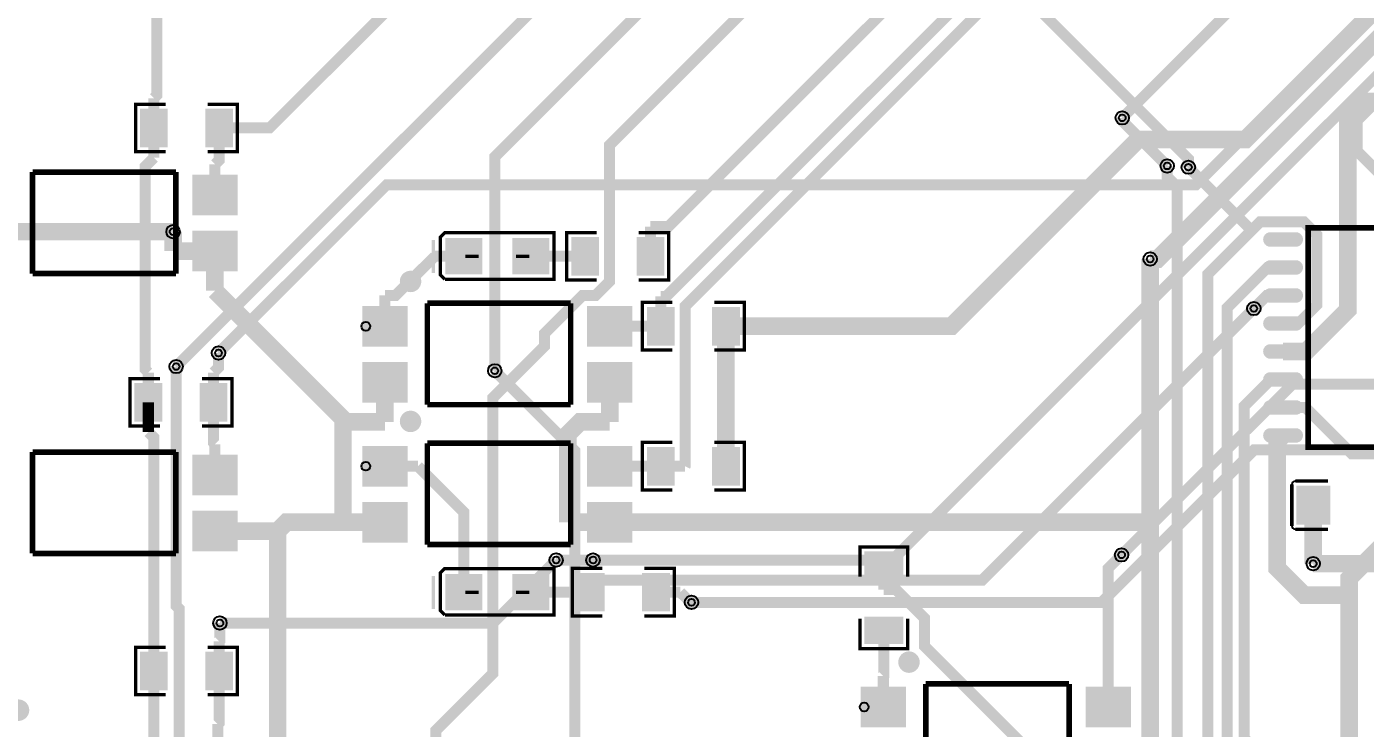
# Model space of a CAD drawing. Header units: millimetres. Extents: x -20 to 125, y 0 to 129.
# Drawn here: x 28.3 to 89, y 35.6 to 67.4 of the extents above; entities that cross this region are included whole.
import ezdxf

# ---------------------------------------------------------------- set-up
doc = ezdxf.new("R2010")
doc.units = ezdxf.units.MM
for name, color, linetype, true_color in [('BottomLayer', 7, 'Continuous', 0x0000ff), ('Document', 7, 'Continuous', 0xffffff), ('Hole', 7, 'Continuous', 0x222222), ('Multi-Layer', 7, 'Continuous', 0xc0c0c0), ('TopLayer', 7, 'Continuous', 0xff0000), ('TopPasteMaskLayer', 7, 'Continuous', 0x808080), ('TopSilkLayer', 7, 'Continuous', 0xffcc00), ('TopSolderMaskLayer', 7, 'Continuous', 0x800080)]:
    doc.layers.add(name, color=color, linetype=linetype, true_color=true_color)

msp = doc.modelspace()

# ---------------------------------------------------------------- hatches: boundary and pattern name
at = {"layer": 'Document'}
for points in [[(48.207, 56.948), (48.207, 57.098), (48.807, 57.098), (48.807, 56.948)], [(51.107, 56.948), (51.107, 57.098), (50.507, 57.098), (50.507, 56.948)], [(50.882, 56.523), (50.882, 57.523), (50.732, 57.523), (50.732, 56.523)], [(50.882, 41.283), (50.882, 42.283), (50.732, 42.283), (50.732, 41.283)], [(48.207, 41.708), (48.207, 41.858), (48.807, 41.858), (48.807, 41.708)], [(51.107, 41.708), (51.107, 41.858), (50.507, 41.858), (50.507, 41.708)]]:
    msp.add_hatch(color=256, dxfattribs=at).paths.add_polyline_path(points)
at = {"layer": 'TopLayer'}
for points in [[(34.685, 61.994), (34.685, 63.695), (33.478, 63.695), (33.478, 61.994)], [(36.435, 61.994), (36.435, 63.695), (37.643, 63.695), (37.643, 61.994)], [(37.85, 60.697), (37.85, 58.897), (35.85, 58.897), (35.85, 60.697)], [(37.85, 58.157), (37.85, 56.357), (35.85, 56.357), (35.85, 58.157)], [(47.322, 57.823), (48.957, 57.823), (48.957, 56.223), (47.322, 56.223)], [(50.357, 57.823), (51.992, 57.823), (51.992, 56.223), (50.357, 56.223)], [(54.243, 57.874), (54.243, 56.173), (53.036, 56.173), (53.036, 57.874)], [(55.993, 57.874), (55.993, 56.173), (57.201, 56.173), (57.201, 57.874)], [(85.893, 58.085, -0.785398), (85.893, 57.485), (84.693, 57.485, -0.785398), (84.693, 58.085)], [(85.893, 56.815, -0.785398), (85.893, 56.215), (84.693, 56.215, -0.785398), (84.693, 56.815)], [(85.893, 55.545, -0.785398), (85.893, 54.945), (84.693, 54.945, -0.785398), (84.693, 55.545)], [(45.557, 54.748), (45.557, 52.948), (43.557, 52.948), (43.557, 54.748)], [(55.757, 54.748), (55.757, 52.948), (53.757, 52.948), (53.757, 54.748)], [(57.672, 54.699), (57.672, 52.998), (56.465, 52.998), (56.465, 54.699)], [(59.422, 54.699), (59.422, 52.998), (60.63, 52.998), (60.63, 54.699)], [(85.893, 54.275, -0.785398), (85.893, 53.675), (84.693, 53.675, -0.785398), (84.693, 54.275)], [(85.893, 53.005, -0.785398), (85.893, 52.405), (84.693, 52.405, -0.785398), (84.693, 53.005)], [(45.557, 52.208), (45.557, 50.408), (43.557, 50.408), (43.557, 52.208)], [(55.757, 52.208), (55.757, 50.408), (53.757, 50.408), (53.757, 52.208)], [(85.893, 51.735, -0.785398), (85.893, 51.135), (84.693, 51.135, -0.785398), (84.693, 51.735)], [(34.431, 49.548), (34.431, 51.249), (33.224, 51.249), (33.224, 49.548)], [(36.181, 49.548), (36.181, 51.249), (37.389, 51.249), (37.389, 49.548)], [(85.893, 50.465, -0.785398), (85.893, 49.865), (84.693, 49.865, -0.785398), (84.693, 50.465)], [(85.893, 49.195, -0.785398), (85.893, 48.595), (84.693, 48.595, -0.785398), (84.693, 49.195)], [(37.85, 47.997), (37.85, 46.197), (35.85, 46.197), (35.85, 47.997)], [(45.557, 48.398), (45.557, 46.598), (43.557, 46.598), (43.557, 48.398)], [(55.757, 48.398), (55.757, 46.598), (53.757, 46.598), (53.757, 48.398)], [(57.672, 46.648), (57.672, 48.349), (56.465, 48.349), (56.465, 46.648)], [(59.422, 46.648), (59.422, 48.349), (60.63, 48.349), (60.63, 46.648)], [(87.403, 46.596), (87.403, 44.868), (85.918, 44.868), (85.918, 46.596)], [(45.557, 45.858), (45.557, 44.058), (43.557, 44.058), (43.557, 45.858)], [(55.757, 45.858), (55.757, 44.058), (53.757, 44.058), (53.757, 45.858)], [(37.85, 45.457), (37.85, 43.657), (35.85, 43.657), (35.85, 45.457)], [(66.333, 42.404), (68.034, 42.404), (68.034, 43.612), (66.333, 43.612)], [(47.322, 42.583), (48.957, 42.583), (48.957, 40.983), (47.322, 40.983)], [(50.357, 42.583), (51.992, 42.583), (51.992, 40.983), (50.357, 40.983)], [(54.497, 42.634), (54.497, 40.933), (53.29, 40.933), (53.29, 42.634)], [(56.247, 42.634), (56.247, 40.933), (57.455, 40.933), (57.455, 42.634)], [(66.333, 40.654), (68.034, 40.654), (68.034, 39.447), (66.333, 39.447)], [(34.685, 37.356), (34.685, 39.057), (33.478, 39.057), (33.478, 37.356)], [(36.435, 37.356), (36.435, 39.057), (37.643, 39.057), (37.643, 37.356)], [(68.163, 37.476), (68.163, 35.676), (66.163, 35.676), (66.163, 37.476)], [(78.363, 37.476), (78.363, 35.676), (76.363, 35.676), (76.363, 37.476)]]:
    msp.add_hatch(color=256, dxfattribs=at).paths.add_polyline_path(points)
at = {"layer": 'TopPasteMaskLayer'}
for points in [[(34.685, 62.094), (34.685, 62.456), (34.585, 62.556), (34.374, 62.556), (34.274, 62.656), (34.274, 63.034), (34.374, 63.134), (34.585, 63.134), (34.685, 63.234), (34.685, 63.595), (34.585, 63.695), (33.578, 63.695), (33.478, 63.595), (33.478, 62.094), (33.578, 61.994), (34.585, 61.994)], [(36.435, 62.094), (36.435, 62.456), (36.535, 62.556), (36.746, 62.556), (36.846, 62.656), (36.846, 63.034), (36.746, 63.134), (36.535, 63.134), (36.435, 63.234), (36.435, 63.595), (36.535, 63.695), (37.543, 63.695), (37.643, 63.595), (37.643, 62.094), (37.543, 61.994), (36.535, 61.994)], [(37.85, 60.697), (37.85, 58.897), (35.85, 58.897), (35.85, 60.697)], [(37.85, 58.157), (37.85, 56.357), (35.85, 56.357), (35.85, 58.157)], [(48.957, 56.323), (48.957, 56.694), (48.857, 56.794), (48.501, 56.794), (48.401, 56.894), (48.401, 57.153), (48.501, 57.253), (48.857, 57.253), (48.957, 57.353), (48.957, 57.723), (48.857, 57.823), (47.422, 57.823), (47.322, 57.723), (47.322, 56.323), (47.422, 56.223), (48.857, 56.223)], [(50.357, 57.723), (50.357, 57.353), (50.457, 57.253), (50.813, 57.253), (50.913, 57.153), (50.913, 56.894), (50.813, 56.794), (50.457, 56.794), (50.357, 56.694), (50.357, 56.323), (50.457, 56.223), (51.892, 56.223), (51.992, 56.323), (51.992, 57.723), (51.892, 57.823), (50.457, 57.823)], [(54.243, 57.774), (54.243, 57.412), (54.143, 57.312), (53.933, 57.312), (53.833, 57.212), (53.833, 56.834), (53.933, 56.734), (54.143, 56.734), (54.243, 56.634), (54.243, 56.273), (54.143, 56.173), (53.136, 56.173), (53.036, 56.273), (53.036, 57.774), (53.136, 57.874), (54.143, 57.874)], [(55.993, 57.774), (55.993, 57.412), (56.093, 57.312), (56.304, 57.312), (56.404, 57.212), (56.404, 56.834), (56.304, 56.734), (56.093, 56.734), (55.993, 56.634), (55.993, 56.273), (56.093, 56.173), (57.101, 56.173), (57.201, 56.273), (57.201, 57.774), (57.101, 57.874), (56.093, 57.874)], [(85.893, 58.085, -0.785398), (85.893, 57.485), (84.693, 57.485, -0.785398), (84.693, 58.085)], [(85.893, 56.815, -0.785398), (85.893, 56.215), (84.693, 56.215, -0.785398), (84.693, 56.815)], [(85.893, 55.545, -0.785398), (85.893, 54.945), (84.693, 54.945, -0.785398), (84.693, 55.545)], [(45.557, 54.748), (45.557, 52.948), (43.557, 52.948), (43.557, 54.748)], [(55.757, 54.748), (55.757, 52.948), (53.757, 52.948), (53.757, 54.748)], [(57.672, 54.599), (57.672, 54.237), (57.572, 54.137), (57.362, 54.137), (57.262, 54.037), (57.262, 53.659), (57.362, 53.559), (57.572, 53.559), (57.672, 53.459), (57.672, 53.098), (57.572, 52.998), (56.565, 52.998), (56.465, 53.098), (56.465, 54.599), (56.565, 54.699), (57.572, 54.699)], [(59.422, 54.599), (59.422, 54.237), (59.522, 54.137), (59.733, 54.137), (59.833, 54.037), (59.833, 53.659), (59.733, 53.559), (59.522, 53.559), (59.422, 53.459), (59.422, 53.098), (59.522, 52.998), (60.53, 52.998), (60.63, 53.098), (60.63, 54.599), (60.53, 54.699), (59.522, 54.699)], [(85.893, 54.275, -0.785398), (85.893, 53.675), (84.693, 53.675, -0.785398), (84.693, 54.275)], [(85.893, 53.005, -0.785398), (85.893, 52.405), (84.693, 52.405, -0.785398), (84.693, 53.005)], [(45.557, 52.208), (45.557, 50.408), (43.557, 50.408), (43.557, 52.208)], [(55.757, 52.208), (55.757, 50.408), (53.757, 50.408), (53.757, 52.208)], [(85.893, 51.735, -0.785398), (85.893, 51.135), (84.693, 51.135, -0.785398), (84.693, 51.735)], [(34.431, 49.648), (34.431, 50.01), (34.331, 50.11), (34.12, 50.11), (34.02, 50.21), (34.02, 50.588), (34.12, 50.688), (34.331, 50.688), (34.431, 50.788), (34.431, 51.149), (34.331, 51.249), (33.324, 51.249), (33.224, 51.149), (33.224, 49.648), (33.324, 49.548), (34.331, 49.548)], [(36.181, 49.648), (36.181, 50.01), (36.281, 50.11), (36.492, 50.11), (36.592, 50.21), (36.592, 50.588), (36.492, 50.688), (36.281, 50.688), (36.181, 50.788), (36.181, 51.149), (36.281, 51.249), (37.289, 51.249), (37.389, 51.149), (37.389, 49.648), (37.289, 49.548), (36.281, 49.548)], [(85.893, 50.465, -0.785398), (85.893, 49.865), (84.693, 49.865, -0.785398), (84.693, 50.465)], [(85.893, 49.195, -0.785398), (85.893, 48.595), (84.693, 48.595, -0.785398), (84.693, 49.195)], [(37.85, 47.997), (37.85, 46.197), (35.85, 46.197), (35.85, 47.997)], [(45.557, 48.398), (45.557, 46.598), (43.557, 46.598), (43.557, 48.398)], [(55.757, 48.398), (55.757, 46.598), (53.757, 46.598), (53.757, 48.398)], [(57.672, 46.748), (57.672, 47.109), (57.572, 47.209), (57.362, 47.209), (57.262, 47.309), (57.262, 47.687), (57.362, 47.787), (57.572, 47.787), (57.672, 47.887), (57.672, 48.249), (57.572, 48.349), (56.565, 48.349), (56.465, 48.249), (56.465, 46.748), (56.565, 46.648), (57.572, 46.648)], [(59.422, 46.748), (59.422, 47.109), (59.522, 47.209), (59.733, 47.209), (59.833, 47.309), (59.833, 47.687), (59.733, 47.787), (59.522, 47.787), (59.422, 47.887), (59.422, 48.249), (59.522, 48.349), (60.53, 48.349), (60.63, 48.249), (60.63, 46.748), (60.53, 46.648), (59.522, 46.648)], [(87.403, 46.496), (87.403, 46.126), (87.303, 46.026), (86.999, 46.026), (86.899, 45.926), (86.899, 45.538), (86.999, 45.438), (87.303, 45.438), (87.403, 45.338), (87.403, 44.968), (87.303, 44.868), (86.018, 44.868), (85.918, 44.968), (85.918, 46.496), (86.018, 46.596), (87.303, 46.596)], [(45.557, 45.858), (45.557, 44.058), (43.557, 44.058), (43.557, 45.858)], [(55.757, 45.858), (55.757, 44.058), (53.757, 44.058), (53.757, 45.858)], [(37.85, 45.457), (37.85, 43.657), (35.85, 43.657), (35.85, 45.457)], [(66.433, 42.404), (66.794, 42.404), (66.894, 42.504), (66.894, 42.715), (66.994, 42.815), (67.372, 42.815), (67.472, 42.715), (67.472, 42.504), (67.572, 42.404), (67.934, 42.404), (68.034, 42.504), (68.034, 43.512), (67.934, 43.612), (66.433, 43.612), (66.333, 43.512), (66.333, 42.504)], [(48.957, 41.083), (48.957, 41.454), (48.857, 41.554), (48.501, 41.554), (48.401, 41.654), (48.401, 41.913), (48.501, 42.013), (48.857, 42.013), (48.957, 42.113), (48.957, 42.483), (48.857, 42.583), (47.422, 42.583), (47.322, 42.483), (47.322, 41.083), (47.422, 40.983), (48.857, 40.983)], [(50.357, 42.483), (50.357, 42.113), (50.457, 42.013), (50.813, 42.013), (50.913, 41.913), (50.913, 41.654), (50.813, 41.554), (50.457, 41.554), (50.357, 41.454), (50.357, 41.083), (50.457, 40.983), (51.892, 40.983), (51.992, 41.083), (51.992, 42.483), (51.892, 42.583), (50.457, 42.583)], [(54.497, 42.534), (54.497, 42.172), (54.397, 42.072), (54.187, 42.072), (54.087, 41.972), (54.087, 41.594), (54.187, 41.494), (54.397, 41.494), (54.497, 41.394), (54.497, 41.033), (54.397, 40.933), (53.39, 40.933), (53.29, 41.033), (53.29, 42.534), (53.39, 42.634), (54.397, 42.634)], [(56.247, 42.534), (56.247, 42.172), (56.347, 42.072), (56.558, 42.072), (56.658, 41.972), (56.658, 41.594), (56.558, 41.494), (56.347, 41.494), (56.247, 41.394), (56.247, 41.033), (56.347, 40.933), (57.355, 40.933), (57.455, 41.033), (57.455, 42.534), (57.355, 42.634), (56.347, 42.634)], [(66.433, 40.654), (66.794, 40.654), (66.894, 40.554), (66.894, 40.344), (66.994, 40.244), (67.372, 40.244), (67.472, 40.344), (67.472, 40.554), (67.572, 40.654), (67.934, 40.654), (68.034, 40.554), (68.034, 39.547), (67.934, 39.447), (66.433, 39.447), (66.333, 39.547), (66.333, 40.554)], [(34.685, 37.456), (34.685, 37.818), (34.585, 37.918), (34.374, 37.918), (34.274, 38.018), (34.274, 38.396), (34.374, 38.496), (34.585, 38.496), (34.685, 38.596), (34.685, 38.957), (34.585, 39.057), (33.578, 39.057), (33.478, 38.957), (33.478, 37.456), (33.578, 37.356), (34.585, 37.356)], [(36.435, 37.456), (36.435, 37.818), (36.535, 37.918), (36.746, 37.918), (36.846, 38.018), (36.846, 38.396), (36.746, 38.496), (36.535, 38.496), (36.435, 38.596), (36.435, 38.957), (36.535, 39.057), (37.543, 39.057), (37.643, 38.957), (37.643, 37.456), (37.543, 37.356), (36.535, 37.356)], [(68.163, 37.476), (68.163, 35.676), (66.163, 35.676), (66.163, 37.476)], [(78.363, 37.476), (78.363, 35.676), (76.363, 35.676), (76.363, 37.476)]]:
    msp.add_hatch(color=256, dxfattribs=at).paths.add_polyline_path(points)
at = {"layer": 'TopSilkLayer'}
for points in [[(46.823, 56.262), (46.823, 57.764), (46.671, 57.764), (46.671, 56.262)], [(45.234, 55.88), (45.235, 55.849), (45.238, 55.817), (45.243, 55.786), (45.25, 55.756), (45.259, 55.726), (45.271, 55.696), (45.283, 55.667), (45.298, 55.64), (45.315, 55.613), (45.333, 55.587), (45.353, 55.563), (45.374, 55.54), (45.397, 55.518), (45.421, 55.498), (45.447, 55.479), (45.473, 55.462), (45.501, 55.447), (45.529, 55.434), (45.559, 55.423), (45.589, 55.413), (45.619, 55.406), (45.65, 55.4), (45.681, 55.397), (45.713, 55.395), (45.744, 55.396), (45.776, 55.398), (45.807, 55.403), (45.838, 55.41), (45.868, 55.418), (45.897, 55.429), (45.926, 55.441), (45.954, 55.455), (45.981, 55.471), (46.007, 55.489), (46.032, 55.509), (46.056, 55.53), (46.078, 55.552), (46.098, 55.576), (46.117, 55.601), (46.135, 55.627), (46.15, 55.654), (46.164, 55.683), (46.176, 55.712), (46.186, 55.742), (46.194, 55.772), (46.2, 55.803), (46.204, 55.834), (46.206, 55.866), (46.206, 55.897), (46.204, 55.928), (46.2, 55.96), (46.194, 55.991), (46.186, 56.021), (46.176, 56.051), (46.164, 56.08), (46.15, 56.108), (46.135, 56.136), (46.117, 56.162), (46.098, 56.187), (46.078, 56.211), (46.056, 56.233), (46.032, 56.254), (46.007, 56.274), (45.981, 56.291), (45.954, 56.307), (45.926, 56.322), (45.897, 56.334), (45.868, 56.345), (45.838, 56.353), (45.807, 56.36), (45.776, 56.364), (45.744, 56.367), (45.713, 56.367), (45.681, 56.366), (45.65, 56.362), (45.619, 56.357), (45.589, 56.349), (45.559, 56.34), (45.529, 56.329), (45.501, 56.315), (45.473, 56.3), (45.447, 56.283), (45.421, 56.265), (45.397, 56.245), (45.374, 56.223), (45.353, 56.2), (45.333, 56.176), (45.315, 56.15), (45.298, 56.123), (45.283, 56.095), (45.271, 56.067), (45.259, 56.037), (45.25, 56.007), (45.243, 55.976), (45.238, 55.945), (45.235, 55.914), (45.234, 55.883)], [(45.234, 49.53), (45.235, 49.499), (45.238, 49.467), (45.243, 49.436), (45.25, 49.406), (45.259, 49.376), (45.271, 49.346), (45.283, 49.317), (45.298, 49.29), (45.315, 49.263), (45.333, 49.237), (45.353, 49.213), (45.374, 49.19), (45.397, 49.168), (45.421, 49.148), (45.447, 49.129), (45.473, 49.112), (45.501, 49.097), (45.529, 49.084), (45.559, 49.073), (45.589, 49.063), (45.619, 49.056), (45.65, 49.05), (45.681, 49.047), (45.713, 49.045), (45.744, 49.046), (45.776, 49.048), (45.807, 49.053), (45.838, 49.06), (45.868, 49.068), (45.897, 49.079), (45.926, 49.091), (45.954, 49.105), (45.981, 49.121), (46.007, 49.139), (46.032, 49.159), (46.056, 49.179), (46.078, 49.202), (46.098, 49.226), (46.117, 49.251), (46.135, 49.277), (46.15, 49.304), (46.164, 49.333), (46.176, 49.362), (46.186, 49.392), (46.194, 49.422), (46.2, 49.453), (46.204, 49.484), (46.206, 49.516), (46.206, 49.547), (46.204, 49.578), (46.2, 49.61), (46.194, 49.641), (46.186, 49.671), (46.176, 49.701), (46.164, 49.73), (46.15, 49.758), (46.135, 49.786), (46.117, 49.812), (46.098, 49.837), (46.078, 49.861), (46.056, 49.883), (46.032, 49.904), (46.007, 49.924), (45.981, 49.941), (45.954, 49.957), (45.926, 49.972), (45.897, 49.984), (45.868, 49.995), (45.838, 50.003), (45.807, 50.01), (45.776, 50.014), (45.744, 50.017), (45.713, 50.017), (45.681, 50.016), (45.65, 50.012), (45.619, 50.007), (45.589, 49.999), (45.559, 49.99), (45.529, 49.979), (45.501, 49.965), (45.473, 49.95), (45.447, 49.933), (45.421, 49.915), (45.397, 49.895), (45.374, 49.873), (45.353, 49.85), (45.333, 49.825), (45.315, 49.8), (45.298, 49.773), (45.283, 49.745), (45.271, 49.717), (45.259, 49.687), (45.25, 49.657), (45.243, 49.626), (45.238, 49.595), (45.235, 49.564), (45.234, 49.533)], [(46.823, 41.022), (46.823, 42.524), (46.671, 42.524), (46.671, 41.022)], [(67.84, 38.608), (67.841, 38.577), (67.844, 38.545), (67.849, 38.514), (67.856, 38.484), (67.866, 38.453), (67.877, 38.424), (67.89, 38.395), (67.904, 38.368), (67.921, 38.341), (67.939, 38.315), (67.959, 38.291), (67.98, 38.268), (68.003, 38.246), (68.027, 38.226), (68.053, 38.207), (68.079, 38.19), (68.107, 38.175), (68.135, 38.162), (68.165, 38.151), (68.195, 38.141), (68.225, 38.134), (68.256, 38.128), (68.287, 38.125), (68.319, 38.123), (68.35, 38.124), (68.382, 38.126), (68.413, 38.131), (68.444, 38.137), (68.474, 38.146), (68.503, 38.157), (68.532, 38.169), (68.56, 38.183), (68.588, 38.199), (68.613, 38.217), (68.638, 38.237), (68.662, 38.257), (68.684, 38.28), (68.704, 38.304), (68.723, 38.329), (68.741, 38.355), (68.756, 38.382), (68.77, 38.411), (68.782, 38.44), (68.792, 38.47), (68.8, 38.5), (68.806, 38.531), (68.81, 38.562), (68.812, 38.594), (68.812, 38.625), (68.81, 38.656), (68.806, 38.688), (68.8, 38.718), (68.792, 38.749), (68.782, 38.779), (68.77, 38.808), (68.756, 38.836), (68.741, 38.863), (68.723, 38.89), (68.704, 38.915), (68.684, 38.939), (68.662, 38.961), (68.638, 38.982), (68.613, 39.001), (68.588, 39.019), (68.56, 39.035), (68.532, 39.05), (68.503, 39.062), (68.474, 39.073), (68.444, 39.081), (68.413, 39.088), (68.382, 39.092), (68.35, 39.095), (68.319, 39.095), (68.287, 39.094), (68.256, 39.09), (68.225, 39.085), (68.195, 39.077), (68.165, 39.068), (68.135, 39.057), (68.107, 39.043), (68.079, 39.028), (68.053, 39.011), (68.027, 38.993), (68.003, 38.973), (67.98, 38.951), (67.959, 38.928), (67.939, 38.903), (67.921, 38.878), (67.904, 38.851), (67.89, 38.823), (67.877, 38.795), (67.866, 38.765), (67.856, 38.735), (67.849, 38.704), (67.844, 38.673), (67.841, 38.642), (67.84, 38.611)], [(27.454, 36.429), (27.455, 36.397), (27.458, 36.366), (27.463, 36.335), (27.47, 36.304), (27.479, 36.274), (27.491, 36.245), (27.503, 36.216), (27.518, 36.188), (27.535, 36.161), (27.553, 36.136), (27.573, 36.111), (27.594, 36.088), (27.617, 36.067), (27.641, 36.046), (27.667, 36.028), (27.693, 36.011), (27.721, 35.996), (27.749, 35.983), (27.779, 35.971), (27.809, 35.962), (27.839, 35.954), (27.87, 35.949), (27.901, 35.945), (27.933, 35.944), (27.964, 35.944), (27.996, 35.947), (28.027, 35.952), (28.057, 35.958), (28.088, 35.967), (28.117, 35.977), (28.146, 35.99), (28.174, 36.004), (28.201, 36.02), (28.227, 36.038), (28.252, 36.057), (28.276, 36.078), (28.298, 36.101), (28.318, 36.124), (28.337, 36.15), (28.354, 36.176), (28.37, 36.203), (28.384, 36.231), (28.396, 36.261), (28.406, 36.29), (28.414, 36.321), (28.42, 36.352), (28.424, 36.383), (28.426, 36.414), (28.426, 36.446), (28.424, 36.477), (28.42, 36.508), (28.414, 36.539), (28.406, 36.57), (28.396, 36.599), (28.384, 36.629), (28.37, 36.657), (28.354, 36.684), (28.337, 36.71), (28.318, 36.736), (28.298, 36.759), (28.276, 36.782), (28.252, 36.803), (28.227, 36.822), (28.201, 36.84), (28.174, 36.856), (28.146, 36.87), (28.117, 36.883), (28.088, 36.893), (28.057, 36.902), (28.027, 36.908), (27.996, 36.913), (27.964, 36.916), (27.933, 36.916), (27.901, 36.915), (27.87, 36.911), (27.839, 36.906), (27.809, 36.898), (27.779, 36.889), (27.749, 36.877), (27.721, 36.864), (27.693, 36.849), (27.667, 36.832), (27.641, 36.813), (27.617, 36.793), (27.594, 36.772), (27.573, 36.749), (27.553, 36.724), (27.535, 36.698), (27.518, 36.672), (27.503, 36.644), (27.491, 36.615), (27.479, 36.586), (27.47, 36.556), (27.463, 36.525), (27.458, 36.494), (27.455, 36.463), (27.454, 36.431)]]:
    msp.add_hatch(color=256, dxfattribs=at).paths.add_polyline_path(points)
at = {"layer": 'TopSolderMaskLayer'}
for points in [[(34.71, 61.969), (34.71, 63.721), (33.452, 63.721), (33.452, 61.969)], [(36.41, 61.969), (36.41, 63.721), (37.668, 63.721), (37.668, 61.969)], [(37.878, 60.72), (37.878, 58.874), (35.822, 58.874), (35.822, 60.72)], [(37.878, 58.18), (37.878, 56.334), (35.822, 56.334), (35.822, 58.18)], [(47.297, 57.849), (48.983, 57.849), (48.983, 56.198), (47.297, 56.198)], [(50.332, 57.849), (52.017, 57.849), (52.017, 56.198), (50.332, 56.198)], [(54.269, 57.899), (54.269, 56.147), (53.01, 56.147), (53.01, 57.899)], [(55.968, 57.899), (55.968, 56.147), (57.226, 56.147), (57.226, 57.899)], [(85.944, 58.111, -0.785398), (85.944, 57.46), (84.643, 57.46, -0.785398), (84.643, 58.111)], [(85.944, 56.841, -0.785398), (85.944, 56.19), (84.643, 56.19, -0.785398), (84.643, 56.841)], [(85.944, 55.571, -0.785398), (85.944, 54.92), (84.643, 54.92, -0.785398), (84.643, 55.571)], [(45.585, 54.771), (45.585, 52.925), (43.529, 52.925), (43.529, 54.771)], [(55.785, 54.771), (55.785, 52.925), (53.729, 52.925), (53.729, 54.771)], [(57.698, 54.724), (57.698, 52.972), (56.439, 52.972), (56.439, 54.724)], [(59.397, 54.724), (59.397, 52.972), (60.655, 52.972), (60.655, 54.724)], [(85.944, 54.301, -0.785398), (85.944, 53.65), (84.643, 53.65, -0.785398), (84.643, 54.301)], [(85.944, 53.031, -0.785398), (85.944, 52.38), (84.643, 52.38, -0.785398), (84.643, 53.031)], [(45.585, 52.231), (45.585, 50.385), (43.529, 50.385), (43.529, 52.231)], [(55.785, 52.231), (55.785, 50.385), (53.729, 50.385), (53.729, 52.231)], [(85.944, 51.761, -0.785398), (85.944, 51.11), (84.643, 51.11, -0.785398), (84.643, 51.761)], [(34.456, 49.523), (34.456, 51.275), (33.198, 51.275), (33.198, 49.523)], [(36.156, 49.523), (36.156, 51.275), (37.414, 51.275), (37.414, 49.523)], [(85.944, 50.491, -0.785398), (85.944, 49.84), (84.643, 49.84, -0.785398), (84.643, 50.491)], [(85.944, 49.22, -0.785398), (85.944, 48.57), (84.643, 48.57, -0.785398), (84.643, 49.22)], [(37.878, 48.02), (37.878, 46.174), (35.822, 46.174), (35.822, 48.02)], [(45.585, 48.421), (45.585, 46.575), (43.529, 46.575), (43.529, 48.421)], [(55.785, 48.421), (55.785, 46.575), (53.729, 46.575), (53.729, 48.421)], [(57.698, 46.622), (57.698, 48.374), (56.439, 48.374), (56.439, 46.622)], [(59.397, 46.622), (59.397, 48.374), (60.655, 48.374), (60.655, 46.622)], [(87.429, 46.621), (87.429, 44.842), (85.893, 44.842), (85.893, 46.621)], [(45.585, 45.881), (45.585, 44.035), (43.529, 44.035), (43.529, 45.881)], [(55.785, 45.881), (55.785, 44.035), (53.729, 44.035), (53.729, 45.881)], [(37.878, 45.48), (37.878, 43.634), (35.822, 43.634), (35.822, 45.48)], [(66.297, 42.386), (68.069, 42.386), (68.069, 43.63), (66.297, 43.63)], [(47.297, 42.608), (48.983, 42.608), (48.983, 40.958), (47.297, 40.958)], [(50.332, 42.608), (52.017, 42.608), (52.017, 40.958), (50.332, 40.958)], [(54.523, 42.659), (54.523, 40.907), (53.264, 40.907), (53.264, 42.659)], [(56.222, 42.659), (56.222, 40.907), (57.48, 40.907), (57.48, 42.659)], [(66.297, 40.672), (68.069, 40.672), (68.069, 39.429), (66.297, 39.429)], [(34.71, 37.331), (34.71, 39.083), (33.452, 39.083), (33.452, 37.331)], [(36.41, 37.331), (36.41, 39.083), (37.668, 39.083), (37.668, 37.331)], [(68.191, 37.499), (68.191, 35.653), (66.135, 35.653), (66.135, 37.499)], [(78.391, 37.499), (78.391, 35.653), (76.335, 35.653), (76.335, 37.499)]]:
    msp.add_hatch(color=256, dxfattribs=at).paths.add_polyline_path(points)

# ---------------------------------------------------------------- linework, layer by layer
at = {"layer": 'BottomLayer'}
for points, const_width in [([(94.234, 104.14), (99.011, 99.363), (99.011, 98.531), (117.229, 80.314), (118.337, 80.314), (120.897, 77.754), (120.897, 50.839), (118.298, 48.241), (83.98, 48.241), (77.061, 41.322), (58.463, 41.322)], 0.5), ([(94.234, 96.52), (95.395, 96.52), (106.889, 85.026), (106.889, 82.563), (67.568, 43.242), (53.997, 43.242)], 0.5), ([(37.009, 52.637), (44.63, 60.259), (81.33, 60.259), (95.929, 74.857), (95.929, 87.205), (94.234, 88.9)], 0.5), ([(79.264, 56.899), (79.598, 56.899), (105.695, 82.996), (105.695, 84.514)], 0.8), ([(117.729, 75.692), (101.161, 75.692), (88.653, 63.184), (88.653, 61.795), (94.504, 55.943)], 0.5), ([(83.348, 70.625), (53.694, 70.625), (35.088, 52.019)], 0.5), ([(80.996, 61.065), (80.996, 61.446), (72.759, 69.683), (70.658, 69.683)], 0.5), ([(77.999, 63.302), (77.999, 63.162), (80.039, 61.122)], 0.5), ([(19.05, 58.14), (34.949, 58.14)], 0.8), ([(83.967, 54.652), (71.647, 42.332), (53.166, 42.332)], 0.5), ([(49.538, 51.831), (53.166, 48.202), (53.166, 42.332)], 0.5), ([(94.79, 51.22), (85.714, 51.22), (77.968, 43.474)], 0.5), ([(109.869, 45.085), (109.869, 44.674), (108.273, 43.078), (86.661, 43.078)], 0.8), ([(37.075, 40.384), (49.464, 40.384), (52.322, 43.242)], 0.5), ([(53.166, 29.193), (53.166, 42.332)], 0.5)]:
    msp.add_lwpolyline(points, dxfattribs=dict(at, const_width=const_width))
at = {"layer": 'Document'}
for centre in [(43.688, 53.848), (43.688, 47.498), (66.294, 36.576)]:
    msp.add_circle(centre, 0.2, dxfattribs=at)
at = {"layer": 'Hole'}
for centre in [(77.999, 63.302), (80.039, 61.122), (80.996, 61.065), (34.949, 58.14), (79.264, 56.899), (83.967, 54.652), (37.009, 52.637), (35.088, 52.019), (49.538, 51.831), (52.322, 43.242), (53.997, 43.242), (77.968, 43.474), (86.661, 43.078), (58.463, 41.322), (37.075, 40.384)]:
    msp.add_circle(centre, 0.153, dxfattribs=at)
at = {"layer": 'Multi-Layer'}
for centre in [(77.999, 63.302), (80.039, 61.122), (80.996, 61.065), (34.949, 58.14), (79.264, 56.899), (83.967, 54.652), (37.009, 52.637), (35.088, 52.019), (49.538, 51.831), (77.968, 43.474), (52.322, 43.242), (53.997, 43.242), (86.661, 43.078), (58.463, 41.322), (37.075, 40.384)]:
    msp.add_circle(centre, 0.305, dxfattribs=at)
at = {"layer": 'TopLayer'}
for points, const_width in [([(58.173, 47.498), (58.174, 47.5), (58.174, 54.763), (82.596, 79.184), (82.596, 110.532), (98.395, 126.331), (106.08, 126.331), (107.95, 124.46)], 0.5), ([(57.068, 55.199), (57.316, 55.199), (79.948, 77.831), (79.948, 109.025), (90.345, 119.422)], 0.5), ([(56.597, 58.374), (57.421, 58.374), (75.048, 76.001), (75.048, 106.68)], 0.5), ([(98.295, 99.822), (98.295, 77.03), (83.593, 62.328), (78.73, 62.328), (70.25, 53.848), (61.53, 53.848)], 0.8), ([(77.999, 63.302), (84.514, 69.818), (84.514, 84.755), (87.79, 88.031), (87.79, 90.088)], 0.5), ([(71.374, 88.9), (68.646, 86.172), (68.646, 75.965), (54.745, 62.064), (54.745, 55.877), (54.118, 55.25), (53.521, 55.25), (51.798, 53.526), (51.798, 52.949), (49.459, 50.611), (49.459, 38.104), (46.866, 35.511), (46.866, 29.899), (48.895, 27.87), (48.895, 24.562)], 0.5), ([(67.223, 88.457), (62.792, 84.026), (62.792, 74.789), (49.538, 61.534), (49.538, 51.831)], 0.5), ([(37.039, 62.845), (39.325, 62.845), (48.862, 72.382), (48.862, 73.183)], 0.5), ([(34.208, 68.293), (34.208, 64.323), (34.081, 64.196)], 0.5), ([(34.081, 62.845), (34.081, 64.196)], 0.5), ([(85.293, 52.705), (86.345, 52.705), (88.233, 54.593), (88.233, 63.215), (89.062, 64.044), (89.993, 64.044), (91.215, 62.823), (91.215, 61.36)], 0.8), ([(34.081, 62.845), (34.081, 61.494)], 0.5), ([(36.85, 61.197), (37.039, 61.386), (37.039, 62.845)], 0.5), ([(33.827, 51.75), (33.679, 51.898), (33.679, 61.091), (34.081, 61.494)], 0.5), ([(36.85, 59.797), (36.85, 61.197)], 0.5), ([(67.183, 41.903), (67.735, 41.903), (69.035, 40.604), (69.035, 39.328), (75.978, 32.385), (79.352, 32.385), (80.483, 33.517), (80.483, 60.19), (80.039, 60.634), (80.039, 61.122)], 0.5), ([(80.996, 61.065), (83.863, 58.199)], 0.5), ([(34.949, 57.257), (34.949, 58.14)], 0.8), ([(56.597, 57.023), (56.597, 58.374)], 0.5), ([(83.863, 58.199), (81.875, 56.211), (81.875, 31.515), (83.799, 29.591)], 0.5), ([(85.293, 53.975), (85.987, 53.975), (86.825, 54.813), (86.825, 57.996), (86.234, 58.587), (84.251, 58.587), (83.863, 58.199)], 0.5), ([(36.85, 57.257), (34.949, 57.257)], 0.8), ([(36.85, 57.257), (36.85, 55.456)], 0.8), ([(46.822, 57.023), (45.047, 55.249), (44.557, 55.249)], 0.5), ([(48.14, 57.023), (46.822, 57.023)], 0.5), ([(51.174, 57.023), (53.639, 57.023)], 0.5), ([(79.264, 44.958), (79.264, 56.899)], 0.8), ([(82.759, 33.864), (82.759, 54.681), (84.592, 56.515), (85.293, 56.515)], 0.5), ([(42.656, 49.507), (42.656, 49.65), (36.85, 55.456)], 0.8), ([(44.557, 53.848), (44.557, 55.249)], 0.5), ([(57.068, 53.848), (57.068, 55.199)], 0.5), ([(85.293, 55.245), (84.56, 55.245), (83.967, 54.652)], 0.5), ([(57.068, 53.848), (54.757, 53.848)], 0.5), ([(60.026, 53.848), (60.026, 47.498)], 0.8), ([(60.026, 53.848), (61.53, 53.848)], 0.8), ([(36.785, 51.75), (37.009, 51.974), (37.009, 52.637)], 0.5), ([(35.934, 24.872), (35.226, 25.58), (35.226, 41.023), (35.088, 41.161), (35.088, 52.019)], 0.5), ([(33.827, 50.399), (33.827, 51.75)], 0.5), ([(36.785, 50.399), (36.785, 51.75)], 0.5), ([(44.557, 51.308), (44.557, 49.507)], 0.8), ([(54.757, 51.308), (54.757, 49.507)], 0.8), ([(85.293, 51.435), (84.74, 51.435), (83.529, 50.223), (83.529, 35.166), (85.293, 33.401)], 0.5), ([(33.827, 49.723), (33.827, 50.399)], 0.5), ([(36.85, 48.497), (36.785, 48.563), (36.785, 50.399)], 0.5), ([(85.293, 50.165), (86.304, 50.165), (88.416, 48.054), (96.351, 48.054), (98.432, 50.134)], 0.5), ([(33.827, 49.723), (33.827, 49.048)], 0.5), ([(44.557, 49.507), (42.656, 49.507)], 0.8), ([(42.656, 49.507), (42.656, 44.958)], 0.8), ([(54.757, 49.507), (53.407, 49.507), (52.856, 48.957), (52.856, 44.958)], 0.8), ([(34.081, 38.207), (34.081, 48.794), (33.827, 49.048)], 0.5), ([(88.288, 41.649), (86.244, 41.649), (85.018, 42.876), (85.018, 48.619), (85.293, 48.895)], 0.8), ([(36.85, 47.097), (36.85, 48.497)], 0.5), ([(44.557, 47.498), (46.058, 47.498)], 0.5), ([(48.14, 41.783), (48.14, 45.416), (46.058, 47.498)], 0.5), ([(54.757, 47.498), (57.068, 47.498)], 0.5), ([(57.068, 47.498), (58.173, 47.498)], 0.5), ([(86.661, 43.078), (86.661, 45.732)], 0.8), ([(36.85, 44.557), (38.751, 44.557)], 0.8), ([(39.693, 44.557), (38.751, 44.557)], 0.8), ([(42.656, 44.958), (40.094, 44.958), (39.693, 44.557)], 0.8), ([(39.693, 44.557), (39.693, 28.313)], 0.8), ([(43.607, 44.958), (42.656, 44.958)], 0.8), ([(44.557, 44.958), (43.607, 44.958)], 0.8), ([(53.807, 44.958), (52.856, 44.958)], 0.8), ([(53.807, 44.958), (54.757, 44.958)], 0.8), ([(54.757, 44.958), (79.264, 44.958)], 0.8), ([(79.264, 34.036), (79.264, 44.958)], 0.8), ([(88.288, 41.649), (88.288, 42.409), (89.846, 43.967)], 0.8), ([(77.968, 43.474), (77.363, 42.869), (77.363, 36.576)], 0.5), ([(52.322, 43.242), (53.997, 43.242)], 0.5), ([(67.183, 43.008), (67.183, 41.903)], 0.5), ([(51.174, 41.783), (53.893, 41.783)], 0.5), ([(56.851, 41.783), (57.955, 41.783)], 0.5), ([(58.463, 41.322), (58.417, 41.322), (57.955, 41.783)], 0.5), ([(88.288, 24.511), (88.288, 27.687), (88.324, 27.723), (88.324, 28.721), (88.288, 28.757), (88.288, 41.649)], 0.8), ([(37.039, 39.558), (37.075, 39.594), (37.075, 40.384)], 0.5), ([(67.163, 37.977), (67.183, 37.997), (67.183, 40.05)], 0.5), ([(37.039, 38.207), (37.039, 39.558)], 0.5), ([(34.081, 24.872), (34.081, 38.207)], 0.5), ([(36.977, 35.797), (37.039, 35.859), (37.039, 38.207)], 0.5), ([(67.163, 36.576), (67.163, 37.977)], 0.5), ([(36.977, 34.397), (36.977, 35.797)], 0.5)]:
    msp.add_lwpolyline(points, dxfattribs=dict(at, const_width=const_width))
at = {"layer": 'TopSilkLayer'}
for points, const_width in [([(34.609, 61.766), (33.249, 61.766), (33.249, 63.924), (34.609, 63.924)], 0.152), ([(36.511, 61.766), (37.871, 61.766), (37.871, 63.924), (36.511, 63.924)], 0.152), ([(28.575, 60.841), (35.075, 60.841)], 0.254), ([(28.575, 56.241), (28.575, 60.841)], 0.254), ([(35.075, 60.841), (35.075, 56.241)], 0.254), ([(47.067, 57.813), (47.067, 57.893), (47.267, 58.093), (52.227, 58.093), (52.227, 55.983), (47.277, 55.983)], 0.15), ([(47.067, 57.813), (47.067, 56.193), (47.277, 55.983)], 0.15), ([(54.167, 58.102), (52.807, 58.102), (52.807, 55.944), (54.167, 55.944)], 0.152), ([(56.069, 58.102), (57.429, 58.102), (57.429, 55.944), (56.069, 55.944)], 0.152), ([(35.075, 56.241), (28.575, 56.241)], 0.254), ([(46.482, 54.892), (52.982, 54.892)], 0.254), ([(46.482, 50.292), (46.482, 54.892)], 0.254), ([(52.982, 54.892), (52.982, 50.292)], 0.254), ([(57.596, 54.927), (56.236, 54.927), (56.236, 52.769), (57.596, 52.769)], 0.152), ([(59.498, 54.927), (60.858, 54.927), (60.858, 52.769), (59.498, 52.769)], 0.152), ([(34.355, 49.32), (32.995, 49.32), (32.995, 51.478), (34.355, 51.478)], 0.152), ([(36.257, 49.32), (37.617, 49.32), (37.617, 51.478), (36.257, 51.478)], 0.152), ([(52.982, 50.292), (46.482, 50.292)], 0.254), ([(46.482, 48.542), (52.982, 48.542)], 0.254), ([(46.482, 43.942), (46.482, 48.542)], 0.254), ([(52.982, 48.542), (52.982, 43.942)], 0.254), ([(57.596, 46.419), (56.236, 46.419), (56.236, 48.577), (57.596, 48.577)], 0.152), ([(59.498, 46.419), (60.858, 46.419), (60.858, 48.577), (59.498, 48.577)], 0.152), ([(28.575, 48.141), (35.075, 48.141)], 0.254), ([(28.575, 43.541), (28.575, 48.141)], 0.254), ([(35.075, 48.141), (35.075, 43.541)], 0.254), ([(85.69, 46.672), (85.69, 44.792)], 0.152), ([(87.327, 46.824), (85.842, 46.824)], 0.152), ([(85.842, 44.639), (87.327, 44.639)], 0.152), ([(52.982, 43.942), (46.482, 43.942)], 0.254), ([(66.104, 42.48), (66.104, 43.84), (68.262, 43.84), (68.262, 42.48)], 0.152), ([(35.075, 43.541), (28.575, 43.541)], 0.254), ([(47.067, 42.573), (47.067, 42.653), (47.267, 42.853), (52.227, 42.853), (52.227, 40.743), (47.277, 40.743)], 0.15), ([(47.067, 42.573), (47.067, 40.953), (47.277, 40.743)], 0.15), ([(54.421, 42.862), (53.061, 42.862), (53.061, 40.704), (54.421, 40.704)], 0.152), ([(56.323, 42.862), (57.683, 42.862), (57.683, 40.704), (56.323, 40.704)], 0.152), ([(66.104, 40.578), (66.104, 39.218), (68.262, 39.218), (68.262, 40.578)], 0.152), ([(34.609, 37.128), (33.249, 37.128), (33.249, 39.286), (34.609, 39.286)], 0.152), ([(36.511, 37.128), (37.871, 37.128), (37.871, 39.286), (36.511, 39.286)], 0.152), ([(69.088, 37.62), (75.588, 37.62)], 0.254), ([(69.088, 33.02), (69.088, 37.62)], 0.254), ([(75.588, 37.62), (75.588, 33.02)], 0.254)]:
    msp.add_lwpolyline(points, dxfattribs=dict(at, const_width=const_width))
at = {"layer": 'TopSilkLayer', "const_width": 0.254}
msp.add_lwpolyline([(86.866, 48.364), (90.119, 48.364), (90.119, 58.316), (86.436, 58.316), (86.436, 48.364), (86.866, 48.364)], close=True, dxfattribs=at)
at = {"layer": 'TopSilkLayer'}
for centre, start, end in [((85.842, 46.672), 90, 180), ((85.842, 44.792), 180, 270)]:
    msp.add_arc(centre, 0.152, start, end, dxfattribs=at)

doc.saveas('drawing.dxf')
